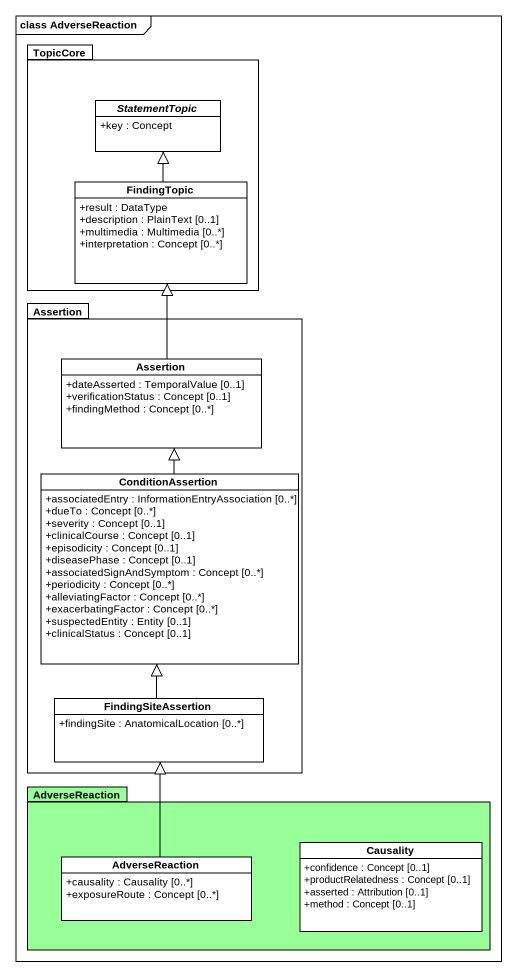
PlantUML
@startuml
mainframe class AdverseReaction
hide circle
hide empty members
skinparam classAttributeIconSize 0
package TopicCore {
  abstract class StatementTopic {
    +key : Concept
  }
  class FindingTopic {
    +result : DataType
    +description : PlainText [0..1]
    +multimedia : Multimedia [0..*]
    +interpretation : Concept [0..*]
  }
}
package Assertion {
  class "Assertion" as Assertion_2 {
    +dateAsserted : TemporalValue [0..1]
    +verificationStatus : Concept [0..1]
    +findingMethod : Concept [0..*]
  }
  class ConditionAssertion {
    +associatedEntry : InformationEntryAssociation [0..*]
    +dueTo : Concept [0..*]
    +severity : Concept [0..1]
    +clinicalCourse : Concept [0..1]
    +episodicity : Concept [0..1]
    +diseasePhase : Concept [0..1]
    +associatedSignAndSymptom : Concept [0..*]
    +periodicity : Concept [0..*]
    +alleviatingFactor : Concept [0..*]
    +exacerbatingFactor : Concept [0..*]
    +suspectedEntity : Entity [0..1]
    +clinicalStatus : Concept [0..1]
  }
  class FindingSiteAssertion {
    +findingSite : AnatomicalLocation [0..*]
  }
}
package AdverseReaction #99FF99 {
  class "AdverseReaction" as AdverseReaction_2 {
    +causality : Causality [0..*]
    +exposureRoute : Concept [0..*]
  }
  class Causality {
    +confidence : Concept [0..1]
    +productRelatedness : Concept [0..1]
    +asserted : Attribution [0..1]
    +method : Concept [0..1]
  }
}
FindingTopic -up-|> StatementTopic
Assertion_2 -up-|> FindingTopic
ConditionAssertion -up-|> Assertion_2
FindingSiteAssertion -up-|> ConditionAssertion
AdverseReaction_2 -up-|> FindingSiteAssertion
@enduml
